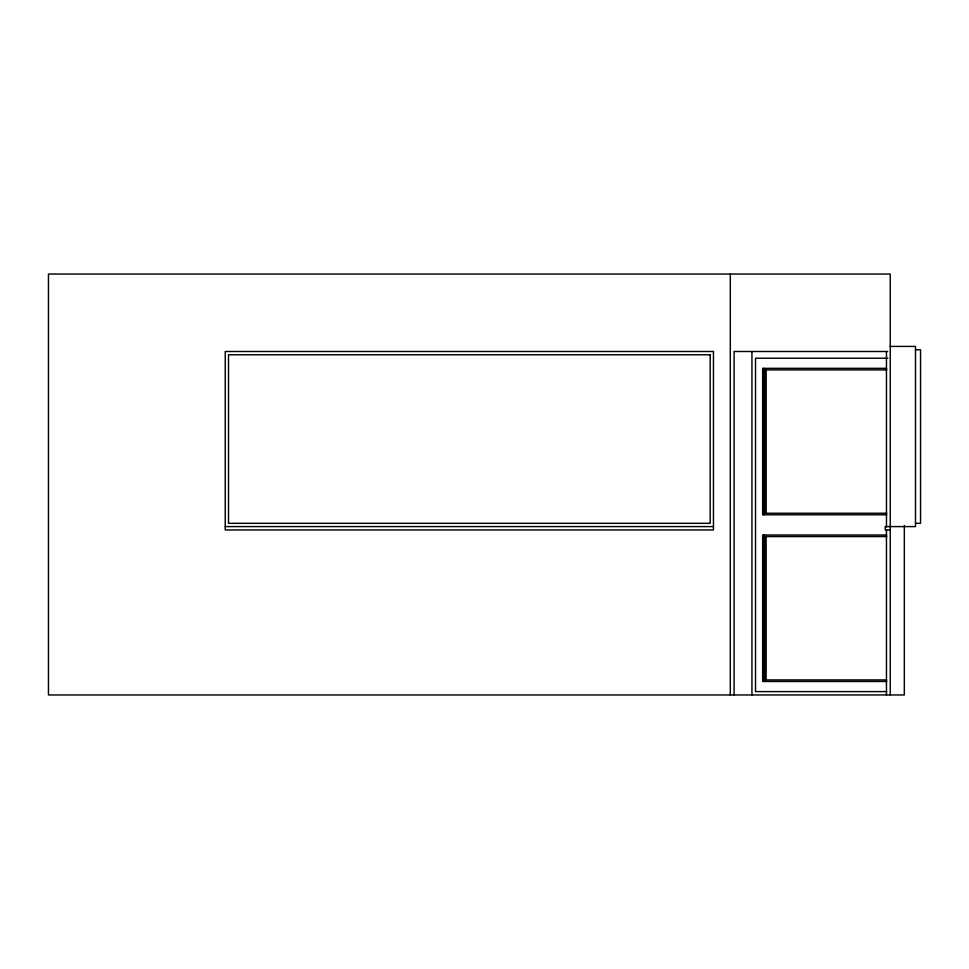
<?xml version="1.0" encoding="UTF-8"?>
<svg xmlns="http://www.w3.org/2000/svg" width="969" height="969" viewBox="0 0 969 969"><rect width="100%" height="100%" fill="white"/><g stroke="black" fill="none" stroke-linecap="round" stroke-linejoin="round"><path stroke-width="1.45" d="M890.245 346.417L915.499 346.417L915.499 526.591L885.194 526.591L885.194 529.958L890.245 529.958M915.499 349.748L920.55 349.748L920.55 523.308L915.499 523.308M887.725 351.493L734.09 351.493L734.09 694.955M887.846 358.227L755.517 358.227L755.517 691.587L886.696 691.587M886.696 368.329L762.651 368.329L762.651 514.805L886.696 514.805M886.792 369.904L764.965 369.904L764.965 513.231L886.792 513.231M225.232 526.591L713.463 526.591M886.696 535.009L762.651 535.009L762.651 681.486L886.696 681.486M886.805 536.572L764.953 536.572L764.953 679.923L886.805 679.923M904.319 525.489L904.319 694.955L48.45 694.955L48.45 274.045L890.245 274.045L890.245 694.955M886.465 351.493L886.465 527.003M886.465 530.031L886.465 694.955M766.152 369.904L766.152 513.231M766.14 536.572L766.14 679.923M763.851 368.329L763.851 514.805M763.851 535.009L763.851 681.486M751.944 351.493L751.944 694.955M730.299 274.045L730.299 694.955M713.463 351.493L225.232 351.493L225.232 529.958L713.463 529.958L713.463 351.493M710.18 354.787L228.514 354.787L228.514 523.308L710.18 523.308L710.18 354.787"/></g></svg>
